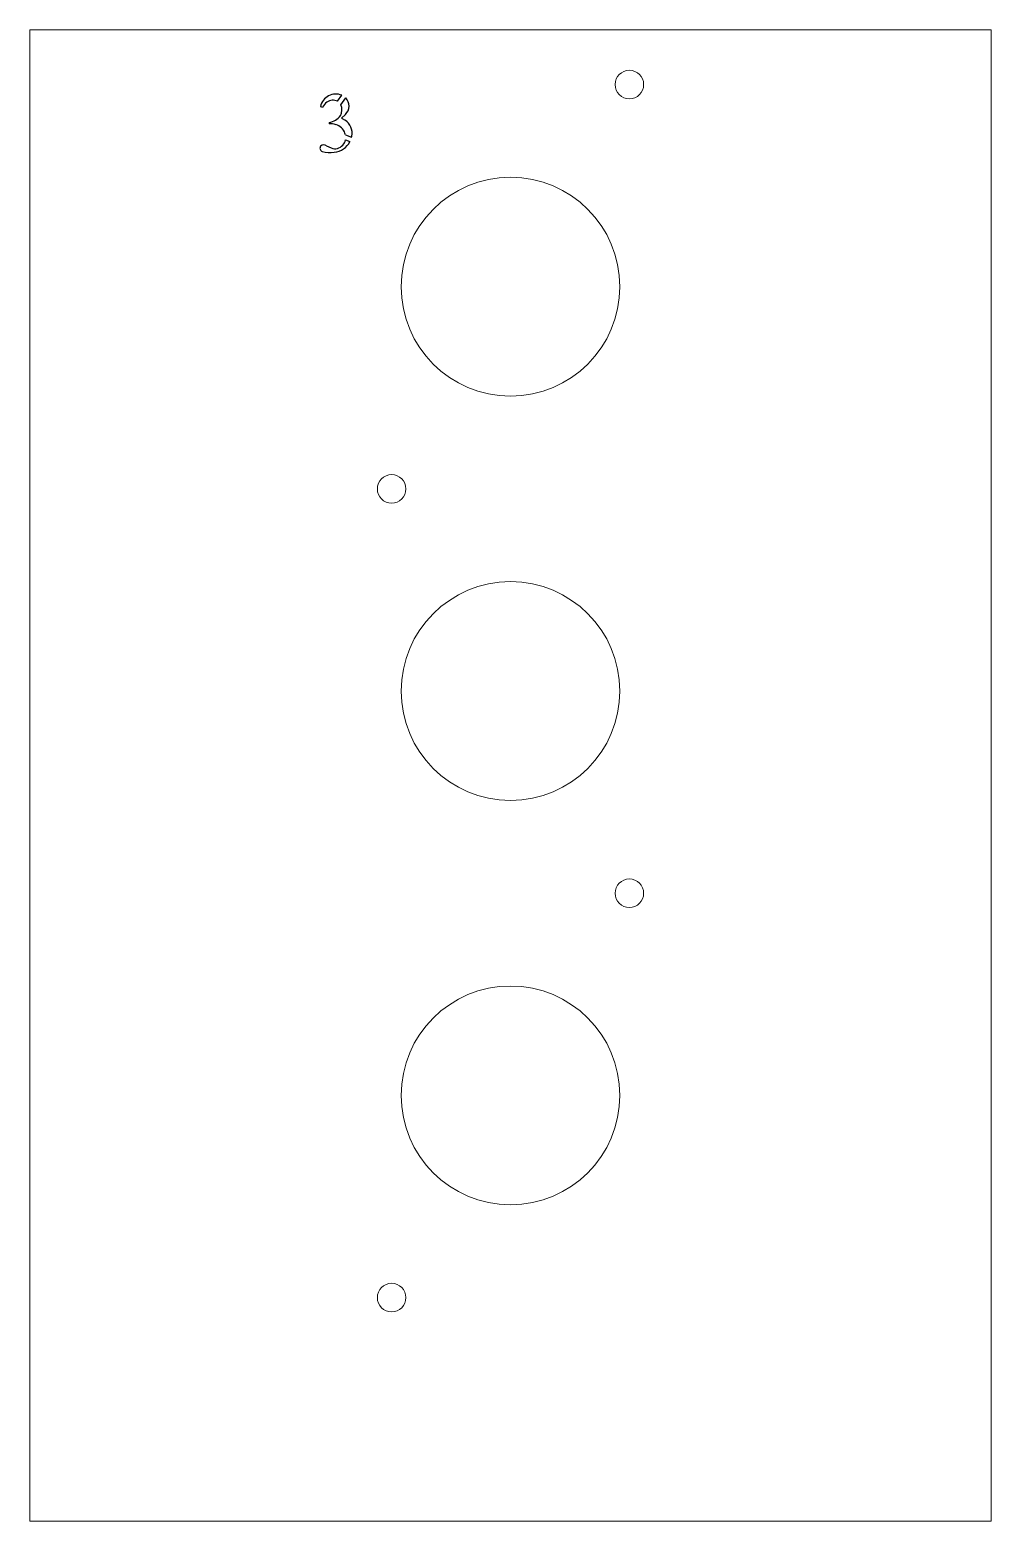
# Model space of a CAD drawing. Header units: millimetres. Extents: x -101 to 101, y -90 to 224.
import ezdxf

# ---------------------------------------------------------------- set-up
doc = ezdxf.new("R2010")
doc.units = ezdxf.units.MM
doc.layers.add('Графика', color=7, linetype='Continuous', lineweight=53)

msp = doc.modelspace()

# ---------------------------------------------------------------- linework, layer by layer
at = {"color": 7, "linetype": 'Continuous', "lineweight": 15}
for p, q in [((101.08, 224), (-101.08, 224)), ((-101.08, -89.5), (-101.08, 224)), ((101.08, 224), (101.08, -89.5)), ((-101.08, -89.5), (101.08, -89.5))]:
    msp.add_line(p, q, dxfattribs=at)
for centre, radius in [((25, 212.5), 3), ((0, 170), 23), ((-25, 127.5), 3), ((0, 85), 23), ((25, 42.5), 3), ((0, 0), 23), ((-25, -42.5), 3)]:
    msp.add_circle(centre, radius, dxfattribs=at)
at = {"layer": 'Графика', "color": 3, "lineweight": -2}
for p, q in [((-36.38, 208.99), (-35.46, 210.25)), ((-39.95, 207.9), (-39.54, 207.76)), ((-35.69, 208.24), (-34.62, 209.7)), ((-38.11, 204.54), (-38.11, 204.25)), ((-34.71, 206.22), (-35.56, 205.4)), ((-35.56, 205.4), (-34.76, 204.99)), ((-34.72, 201.93), (-33.41, 201.45)), ((-34.71, 200.86), (-33.76, 200.51)), ((-38.67, 199.62), (-37.7, 199.17))]:
    msp.add_line(p, q, dxfattribs=at)
for centre, radius, start, end in [((-36.7, 207.15), 3.34, 68.1562, 166.9792), ((-36.49, 205.96), 3.54, 126.9179, 149.5554), ((-37.34, 207.09), 2.12, 63.0861, 126.8265), ((-38.04, 207.16), 2.59, 332.1922, 24.6766), ((-36.4, 208), 2.46, 313.6278, 43.7081), ((-38.51, 207.87), 3.35, 276.8589, 325.2437), ((-38.08, 199.32), 4.93, 74.1467, 90.2874), ((-37.35, 201.5), 2.64, 16.5422, 76.6473), ((-36.58, 202.27), 3.27, 349.5198, 56.2111), ((-37.06, 201.37), 2.41, 317.907, 347.7311), ((-37.06, 201.37), 2.41, 13.3407, 21.3721), ((-37.46, 202.4), 4.15, 346.8015, 350.0114), ((-39.33, 199.14), 0.739, 144.5202, 250.5888), ((-39.27, 198.84), 0.986, 52.1996, 132.2892), ((-37.91, 203.86), 5.66, 252.9151, 278.6292), ((-36.88, 201.12), 2.11, 247.1127, 319.7464), ((-37.46, 202.4), 4.15, 275.4228, 332.9828)]:
    msp.add_arc(centre, radius, start, end, dxfattribs=at)

doc.saveas('drawing.dxf')
